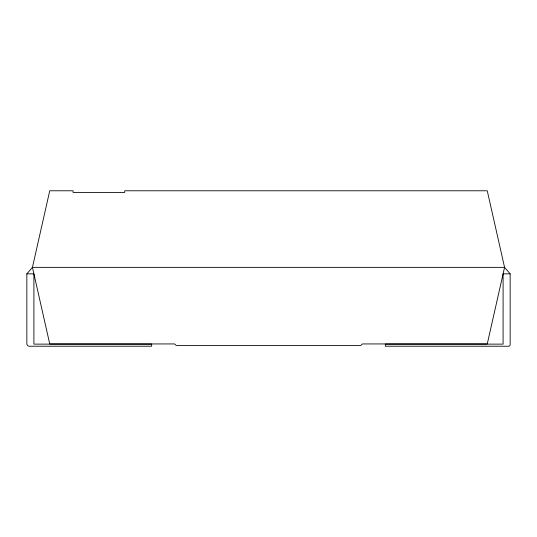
<?xml version="1.0" encoding="UTF-8"?>
<svg xmlns="http://www.w3.org/2000/svg" width="537" height="537" viewBox="0 0 537 537"><rect width="100%" height="100%" fill="white"/><g stroke="black" fill="none" stroke-linecap="round" stroke-linejoin="round"><path stroke-width="0.81" d="M26.85 273.843L33.905 273.843L33.905 344.123L151.656 344.123L151.656 346.224L29.334 346.224A2.484 2.484 0 0 1 26.85 343.74L26.85 273.843L32.442 267.359L49.74 190.776L73.066 190.776L73.066 192.407L124.718 192.407L124.718 190.776L487.26 190.776L504.558 267.359L487.26 343.942L362.415 343.942L360.851 345.439L176.149 345.439L174.585 343.942L49.74 343.942L32.442 267.359L504.558 267.359L510.15 273.843L510.15 344.64A1.577 1.577 0 0 1 508.573 346.224L385.344 346.224L385.344 344.123L503.095 344.123L503.095 273.843L510.15 273.843"/></g></svg>
